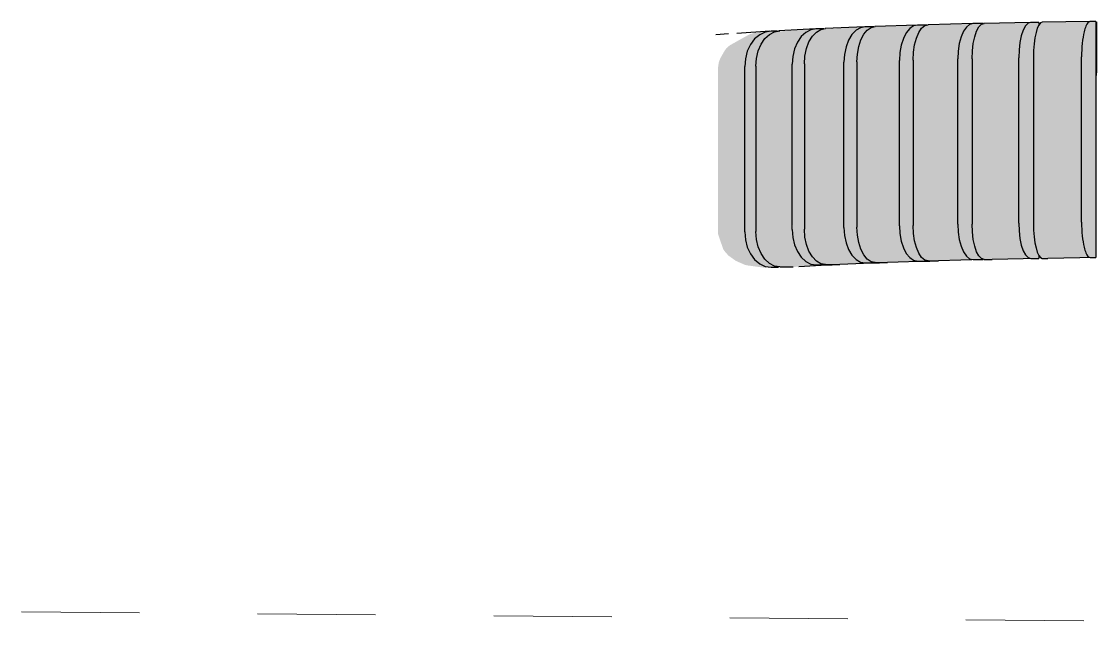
# Model space of a CAD drawing. Header units: metres. Extents: x 0 to 258, y 3 to 25.
# Drawn here: x 180.94 to 181.85, y 22.156 to 22.684 of the extents above; entities that cross this region are included whole.
import ezdxf

# ---------------------------------------------------------------- set-up
doc = ezdxf.new("R2010")
doc.units = ezdxf.units.M
doc.linetypes.add('JacobsDash', pattern=[0.0045, 0.003, -0.0015])
doc.layers.add('A-DETL', color=7, linetype='Continuous', lineweight=13)
doc.layers.add('A-GENM', color=7, linetype='Continuous', lineweight=35)

# ---------------------------------------------------------------- blocks, each defined once
blk = doc.blocks.new('BR08_SEATING_SOUTH 3 - BR08_SEATING_SOUTH 3-5677935-Section 202 ANNOTATION')
at = {"layer": 'A-GENM', "lineweight": 25, "true_color": 0xebe8e4}
for points in [[(-336.41643, 22.65206), (-336.37691, 22.6529), (-336.37591, 22.66592), (-336.3747, 22.67161), (-336.37309, 22.67636), (-336.37117, 22.67993), (-336.36902, 22.68215), (-336.36676, 22.68291), (-336.40627, 22.68207), (-336.40853, 22.68132), (-336.41068, 22.6791), (-336.4126, 22.67552), (-336.41421, 22.67077), (-336.41542, 22.66508), (-336.41626, 22.65649)], [(-336.36676, 22.48291), (-336.35999, 22.48291), (-336.36033, 22.48632), (-336.36095, 22.48765), (-336.36238, 22.49241), (-336.36365, 22.50018), (-336.36441, 22.51303), (-336.3641, 22.66139), (-336.36227, 22.67423), (-336.35999, 22.68291), (-336.36676, 22.68291), (-336.36902, 22.68215), (-336.37117, 22.67993), (-336.37309, 22.67636), (-336.3747, 22.67161), (-336.37591, 22.66592), (-336.37691, 22.6529), (-336.37666, 22.50624), (-336.3747, 22.4942), (-336.37309, 22.48945), (-336.37117, 22.48588), (-336.36902, 22.48366)], [(-336.36441, 22.65302), (-336.32368, 22.65362), (-336.3227, 22.66862), (-336.32154, 22.67484), (-336.32002, 22.67961), (-336.31826, 22.6826), (-336.31637, 22.68363), (-336.3571, 22.68302), (-336.35899, 22.682), (-336.36075, 22.679), (-336.36227, 22.67423), (-336.36343, 22.66802), (-336.3643, 22.65649)], [(-336.31637, 22.48363), (-336.3115, 22.48363), (-336.3115, 22.68363), (-336.31637, 22.68363), (-336.31826, 22.6826), (-336.32002, 22.67961), (-336.32154, 22.67484), (-336.3227, 22.66862), (-336.32368, 22.65362), (-336.32343, 22.50586), (-336.32154, 22.49241), (-336.32002, 22.48765), (-336.31826, 22.48465)], [(-336.58385, 22.47541), (-336.58048, 22.47591), (-336.58048, 22.47591), (-336.58385, 22.47648), (-336.58814, 22.4787), (-336.59311, 22.48393), (-336.59591, 22.48869), (-336.59801, 22.49438), (-336.59924, 22.50073), (-336.59963, 22.5074), (-336.59912, 22.65238), (-336.59691, 22.66038), (-336.59408, 22.66607), (-336.59021, 22.67083), (-336.58814, 22.67275), (-336.58385, 22.67497), (-336.58385, 22.67541), (-336.58951, 22.67497), (-336.59199, 22.67447), (-336.59634, 22.67243), (-336.60058, 22.66885), (-336.60412, 22.6641), (-336.60729, 22.65649), (-336.60844, 22.65206), (-336.609, 22.64538), (-336.60844, 22.49876), (-336.60679, 22.49241), (-336.60412, 22.48672), (-336.60058, 22.48196), (-336.59634, 22.47838), (-336.5916, 22.47616), (-336.58662, 22.47541)], [(-336.59963, 22.6457), (-336.56871, 22.64736), (-336.56762, 22.65649), (-336.56671, 22.66038), (-336.56429, 22.66607), (-336.56092, 22.67097), (-336.55723, 22.67441), (-336.55294, 22.67663), (-336.54842, 22.67738), (-336.58385, 22.67497), (-336.58814, 22.67275), (-336.59199, 22.66917), (-336.5952, 22.66441), (-336.59815, 22.65649), (-336.59912, 22.65238)], [(-336.54842, 22.47738), (-336.5405, 22.47766), (-336.54574, 22.47913), (-336.54971, 22.48211), (-336.5526, 22.48569), (-336.55512, 22.49044), (-336.55725, 22.49723), (-336.55814, 22.50247), (-336.55849, 22.50769), (-336.55804, 22.65432), (-336.55616, 22.66214), (-336.55369, 22.66783), (-336.55032, 22.67258), (-336.54831, 22.67469), (-336.5445, 22.67691), (-336.5445, 22.67738), (-336.55172, 22.67683), (-336.55294, 22.67663), (-336.55723, 22.67441), (-336.56108, 22.67083), (-336.56429, 22.66607), (-336.56671, 22.66038), (-336.56821, 22.65404), (-336.56871, 22.64736), (-336.56821, 22.50073), (-336.56671, 22.49438), (-336.56429, 22.48869), (-336.56092, 22.48379), (-336.55723, 22.48036), (-336.55294, 22.47813)], [(-336.55849, 22.64764), (-336.52491, 22.64912), (-336.52431, 22.65649), (-336.52313, 22.66214), (-336.52099, 22.66783), (-336.51814, 22.67258), (-336.51473, 22.67616), (-336.51092, 22.67838), (-336.50691, 22.67913), (-336.5445, 22.67691), (-336.54831, 22.67469), (-336.55172, 22.67111), (-336.55457, 22.66636), (-336.55671, 22.66066), (-336.55804, 22.65432)], [(-336.50691, 22.47913), (-336.49843, 22.47938), (-336.50265, 22.48065), (-336.50621, 22.48362), (-336.50877, 22.4872), (-336.51098, 22.49195), (-336.5131, 22.50018), (-336.51364, 22.50399), (-336.51395, 22.51066), (-336.51348, 22.65649), (-336.512, 22.66365), (-336.50991, 22.66935), (-336.50706, 22.6741), (-336.50516, 22.6764), (-336.50188, 22.67862), (-336.50188, 22.67913), (-336.50811, 22.67891), (-336.51092, 22.67838), (-336.51473, 22.67616), (-336.51814, 22.67258), (-336.52099, 22.66783), (-336.52313, 22.66214), (-336.52446, 22.65579), (-336.52491, 22.64912), (-336.52446, 22.50247), (-336.52313, 22.49613), (-336.52099, 22.49044), (-336.51814, 22.48569), (-336.51472, 22.48211), (-336.51092, 22.47989)], [(-336.51395, 22.64936), (-336.47803, 22.65063), (-336.47764, 22.65731), (-336.47649, 22.66365), (-336.47464, 22.66935), (-336.47219, 22.6741), (-336.46924, 22.67768), (-336.46596, 22.6799), (-336.4625, 22.68065), (-336.49843, 22.67938), (-336.50188, 22.67862), (-336.50516, 22.6764), (-336.50811, 22.67283), (-336.51057, 22.66807), (-336.51242, 22.66238), (-336.51356, 22.65604)], [(-336.4625, 22.48065), (-336.45354, 22.48085), (-336.45678, 22.48191), (-336.45986, 22.48488), (-336.46204, 22.48846), (-336.46433, 22.49478), (-336.46551, 22.50018), (-336.46617, 22.50524), (-336.46644, 22.51088), (-336.46596, 22.65858), (-336.46449, 22.66634), (-336.46317, 22.67061), (-336.46086, 22.67536), (-336.45783, 22.67894), (-336.45641, 22.6801), (-336.45641, 22.68065), (-336.4625, 22.68065), (-336.46596, 22.6799), (-336.46924, 22.67768), (-336.47219, 22.6741), (-336.47464, 22.66935), (-336.47649, 22.66365), (-336.47769, 22.65649), (-336.47803, 22.65063), (-336.47764, 22.50399), (-336.47649, 22.49764), (-336.47464, 22.49195), (-336.47219, 22.4872), (-336.46924, 22.48362), (-336.46596, 22.4814)], [(-336.46644, 22.65084), (-336.42854, 22.6519), (-336.42821, 22.65858), (-336.42726, 22.66492), (-336.42572, 22.67061), (-336.42368, 22.67536), (-336.42123, 22.67894), (-336.4185, 22.68116), (-336.41563, 22.68191), (-336.45354, 22.68085), (-336.45641, 22.6801), (-336.45914, 22.67788), (-336.46158, 22.6743), (-336.46363, 22.66955), (-336.46516, 22.66386), (-336.46617, 22.65649)], [(-336.41563, 22.48191), (-336.40742, 22.48245), (-336.40934, 22.48366), (-336.41113, 22.48588), (-336.41329, 22.49065), (-336.41439, 22.4942), (-336.41555, 22.50018), (-336.41643, 22.51208), (-336.41607, 22.65958), (-336.41421, 22.67077), (-336.41215, 22.67636), (-336.40987, 22.67993), (-336.40853, 22.68132), (-336.40853, 22.68191), (-336.41563, 22.68191), (-336.4185, 22.68116), (-336.42123, 22.67894), (-336.42368, 22.67536), (-336.42572, 22.67061), (-336.42726, 22.66492), (-336.42831, 22.65649), (-336.42854, 22.6519), (-336.42821, 22.50524), (-336.42726, 22.4989), (-336.42572, 22.49321), (-336.42368, 22.48846), (-336.42123, 22.48488), (-336.4185, 22.48266)], [(-336.59963, 22.50575), (-336.56871, 22.5074), (-336.56871, 22.64736), (-336.59963, 22.6457)], [(-336.55849, 22.50768), (-336.52491, 22.50915), (-336.52491, 22.64912), (-336.55849, 22.64764), (-336.55849, 22.57834)], [(-336.51395, 22.50939), (-336.47803, 22.51066), (-336.47803, 22.65063), (-336.51395, 22.64936), (-336.51395, 22.57834)], [(-336.46644, 22.51086), (-336.42854, 22.51192), (-336.42854, 22.6519), (-336.46644, 22.65084), (-336.46644, 22.57834)], [(-336.41643, 22.51208), (-336.37691, 22.51291), (-336.37691, 22.6529), (-336.41643, 22.65206), (-336.41643, 22.57834)], [(-336.36441, 22.51302), (-336.32368, 22.51363), (-336.32368, 22.65362), (-336.36441, 22.65302), (-336.36441, 22.57834)], [(-336.63172, 22.50395), (-336.609, 22.50544), (-336.609, 22.64538), (-336.63172, 22.64389), (-336.63172, 22.50391)], [(-336.3115, 22.64138), (-336.31115, 22.64138), (-336.3115, 22.64277)], [(-336.49843, 22.47938), (-336.4625, 22.48065), (-336.46596, 22.4814), (-336.46924, 22.48362), (-336.47219, 22.4872), (-336.47464, 22.49195), (-336.47695, 22.50018), (-336.47764, 22.50399), (-336.47803, 22.51066), (-336.51395, 22.50939), (-336.5131, 22.50018), (-336.51241, 22.49637), (-336.51057, 22.49068), (-336.50811, 22.48593), (-336.50516, 22.48235), (-336.50188, 22.48013)], [(-336.45354, 22.48085), (-336.41563, 22.48191), (-336.4185, 22.48266), (-336.42123, 22.48488), (-336.42368, 22.48846), (-336.42572, 22.49321), (-336.42745, 22.50018), (-336.42821, 22.50524), (-336.42854, 22.51192), (-336.46644, 22.51086), (-336.46551, 22.50018), (-336.46516, 22.49784), (-336.46363, 22.49215), (-336.46158, 22.4874), (-336.45914, 22.48382), (-336.45641, 22.4816)], [(-336.40627, 22.48207), (-336.36676, 22.48291), (-336.36902, 22.48366), (-336.37117, 22.48588), (-336.37309, 22.48945), (-336.3747, 22.4942), (-336.37594, 22.50018), (-336.37691, 22.51291), (-336.41643, 22.51208), (-336.41542, 22.49906), (-336.41421, 22.49337), (-336.4126, 22.48862), (-336.41068, 22.48504), (-336.40853, 22.48282)], [(-336.3571, 22.48302), (-336.31637, 22.48363), (-336.31826, 22.48465), (-336.32002, 22.48765), (-336.32154, 22.49241), (-336.32285, 22.50018), (-336.32368, 22.51363), (-336.36441, 22.51302), (-336.36343, 22.49802), (-336.36227, 22.49181), (-336.36075, 22.48704), (-336.35899, 22.48404)], [(-336.57934, 22.47572), (-336.54842, 22.47738), (-336.55294, 22.47813), (-336.55723, 22.48036), (-336.56108, 22.48393), (-336.56429, 22.48869), (-336.56671, 22.49438), (-336.56821, 22.50073), (-336.56871, 22.5074), (-336.59963, 22.50575), (-336.59912, 22.49907), (-336.59762, 22.49272), (-336.5952, 22.48703), (-336.59199, 22.48228), (-336.58814, 22.4787), (-336.58385, 22.47648)], [(-336.5405, 22.47766), (-336.50691, 22.47913), (-336.51092, 22.47989), (-336.51472, 22.48211), (-336.51814, 22.48569), (-336.52099, 22.49044), (-336.52313, 22.49613), (-336.52446, 22.50247), (-336.52491, 22.50915), (-336.55849, 22.50768), (-336.55787, 22.50018), (-336.55671, 22.49466), (-336.55457, 22.48897), (-336.55172, 22.48421), (-336.54831, 22.48064), (-336.5445, 22.47841)], [(-336.3571, 22.48302), (-336.32743, 22.48339), (-336.32743, 22.48346)], [(-336.56804, 22.47572), (-336.54748, 22.47671), (-336.5349, 22.47738), (-336.54842, 22.47738), (-336.57934, 22.47572)], [(-336.5405, 22.47766), (-336.5285, 22.47766), (-336.50691, 22.47913)], [(-336.49843, 22.47938), (-336.48309, 22.47955), (-336.48309, 22.47992)], [(-336.45354, 22.48085), (-336.44493, 22.48085), (-336.41563, 22.48191)], [(-336.40627, 22.48207), (-336.3995, 22.48207), (-336.40526, 22.48209)]]:
    blk.add_hatch(color=254, dxfattribs=at).paths.add_polyline_path(points)
h = blk.add_hatch(color=254, dxfattribs=at)
h.paths.add_polyline_path([(-336.5916, 22.67465), (-336.59255, 22.67497), (-336.59798, 22.67435)])
edge = h.paths.add_edge_path()
edge.add_line((-336.63172, 22.64389), (-336.609, 22.64538))
edge.add_line((-336.609, 22.64538), (-336.60844, 22.65206))
edge.add_line((-336.60844, 22.65206), (-336.60679, 22.6584))
edge.add_line((-336.60679, 22.6584), (-336.60412, 22.6641))
edge.add_line((-336.60412, 22.6641), (-336.60058, 22.66885))
edge.add_line((-336.60058, 22.66885), (-336.59634, 22.67243))
edge.add_line((-336.59634, 22.67243), (-336.59199, 22.67463))
edge.add_line((-336.59199, 22.67463), (-336.60046, 22.67407))
edge.add_line((-336.60046, 22.67407), (-336.60491, 22.67278))
edge.add_line((-336.60491, 22.67278), (-336.62166, 22.66345))
edge.add_line((-336.62166, 22.66345), (-336.6244, 22.6611))
edge.add_line((-336.6244, 22.6611), (-336.62613, 22.6587))
edge.add_line((-336.62613, 22.6587), (-336.62962, 22.65252))
edge.add_line((-336.62962, 22.65252), (-336.63091, 22.64926))
edge.add_line((-336.63091, 22.64926), (-336.63131, 22.64658))
h = blk.add_hatch(color=254, dxfattribs=at)
edge = h.paths.add_edge_path()
edge.add_line((-336.59334, 22.47519), (-336.58662, 22.47541))
edge.add_line((-336.58662, 22.47541), (-336.5916, 22.47616))
edge.add_line((-336.5916, 22.47616), (-336.59634, 22.47838))
edge.add_line((-336.59634, 22.47838), (-336.60058, 22.48196))
edge.add_line((-336.60058, 22.48196), (-336.60412, 22.48672))
edge.add_line((-336.60412, 22.48672), (-336.60679, 22.49241))
edge.add_line((-336.60679, 22.49241), (-336.60856, 22.50018))
edge.add_line((-336.60856, 22.50018), (-336.609, 22.50544))
edge.add_line((-336.609, 22.50544), (-336.63172, 22.50395))
edge.add_line((-336.63172, 22.50395), (-336.63172, 22.50395))
edge.add_line((-336.63172, 22.50395), (-336.62732, 22.4911))
edge.add_line((-336.62732, 22.4911), (-336.62644, 22.48954))
edge.add_line((-336.62644, 22.48954), (-336.62295, 22.48549))
edge.add_line((-336.62295, 22.48549), (-336.61659, 22.48092))
edge.add_line((-336.61659, 22.48092), (-336.60896, 22.47756))
edge.add_line((-336.60896, 22.47756), (-336.60672, 22.47704))
at = {"layer": 'A-GENM', "color": 254, "lineweight": 25, "true_color": 0xd4d4d4}
for p, q in [((-336.36683, 22.6829), (-336.40635, 22.68207)), ((-336.35999, 22.68291), (-336.36676, 22.68291)), ((-336.35999, 22.68291), (-336.35999, 22.6803)), ((-336.31682, 22.68362), (-336.35713, 22.68302)), ((-336.3115, 22.68363), (-336.31637, 22.68363)), ((-336.3115, 22.68363), (-336.3115, 22.48363)), ((-336.31115, 22.68345), (-336.31115, 22.64138)), ((-336.58771, 22.67537), (-336.61565, 22.67354)), ((-336.58662, 22.67541), (-336.5916, 22.67465)), ((-336.58123, 22.67541), (-336.58662, 22.67541)), ((-336.54916, 22.67736), (-336.58007, 22.6757)), ((-336.54842, 22.67738), (-336.55294, 22.67663)), ((-336.54199, 22.67738), (-336.54842, 22.67738)), ((-336.50739, 22.67912), (-336.54097, 22.67765)), ((-336.50691, 22.67913), (-336.51092, 22.67838)), ((-336.49954, 22.67913), (-336.50691, 22.67913)), ((-336.46279, 22.68064), (-336.49871, 22.67937)), ((-336.47219, 22.6741), (-336.47464, 22.66935)), ((-336.4625, 22.68065), (-336.46596, 22.6799)), ((-336.45431, 22.68065), (-336.4625, 22.68065)), ((-336.41579, 22.68191), (-336.45369, 22.68085)), ((-336.42368, 22.67536), (-336.42572, 22.67061)), ((-336.42123, 22.67894), (-336.42368, 22.67536)), ((-336.4185, 22.68116), (-336.42123, 22.67894)), ((-336.41563, 22.68191), (-336.4185, 22.68116)), ((-336.40703, 22.68191), (-336.41563, 22.68191)), ((-336.37309, 22.67636), (-336.3747, 22.67161)), ((-336.37117, 22.67993), (-336.37309, 22.67636)), ((-336.6227, 22.67317), (-336.63333, 22.67232)), ((-336.60058, 22.66885), (-336.60412, 22.6641)), ((-336.51814, 22.67258), (-336.52099, 22.66783)), ((-336.52446, 22.65579), (-336.52491, 22.64912)), ((-336.47764, 22.65731), (-336.47803, 22.65063)), ((-336.42821, 22.65858), (-336.42854, 22.6519)), ((-336.37666, 22.65958), (-336.37691, 22.6529)), ((-336.60844, 22.65206), (-336.609, 22.64538)), ((-336.56821, 22.65404), (-336.56871, 22.64736)), ((-336.56871, 22.5074), (-336.56871, 22.64736)), ((-336.55849, 22.64764), (-336.55849, 22.50768)), ((-336.52491, 22.50915), (-336.52491, 22.64912)), ((-336.51395, 22.64936), (-336.51395, 22.50939)), ((-336.47803, 22.51066), (-336.47803, 22.65063)), ((-336.46644, 22.65084), (-336.46644, 22.51086)), ((-336.42854, 22.51192), (-336.42854, 22.6519)), ((-336.41643, 22.65206), (-336.41643, 22.51208)), ((-336.37691, 22.51291), (-336.37691, 22.6529)), ((-336.36441, 22.65302), (-336.36441, 22.51302)), ((-336.32368, 22.51363), (-336.32368, 22.65362)), ((-336.609, 22.50544), (-336.609, 22.64538)), ((-336.59963, 22.6457), (-336.59963, 22.50575)), ((-336.31115, 22.64138), (-336.3115, 22.63654)), ((-336.47803, 22.51066), (-336.47764, 22.50399)), ((-336.42854, 22.51192), (-336.42821, 22.50524)), ((-336.37691, 22.51291), (-336.37666, 22.50624)), ((-336.609, 22.50544), (-336.60844, 22.49876)), ((-336.52491, 22.50915), (-336.52446, 22.50247)), ((-336.60844, 22.49876), (-336.60679, 22.49241)), ((-336.47464, 22.49195), (-336.47219, 22.4872)), ((-336.42572, 22.49321), (-336.42368, 22.48846)), ((-336.3747, 22.4942), (-336.37309, 22.48945)), ((-336.52099, 22.49044), (-336.51814, 22.48569)), ((-336.4185, 22.48266), (-336.41563, 22.48191)), ((-336.35999, 22.48291), (-336.3995, 22.48207)), ((-336.37309, 22.48945), (-336.37117, 22.48588)), ((-336.36676, 22.48291), (-336.35999, 22.48291)), ((-336.35999, 22.48574), (-336.35999, 22.48291)), ((-336.3571, 22.48302), (-336.35223, 22.48302)), ((-336.3115, 22.48363), (-336.35223, 22.48302)), ((-336.31637, 22.48363), (-336.3115, 22.48363)), ((-336.60058, 22.48196), (-336.59634, 22.47838)), ((-336.59634, 22.47838), (-336.5916, 22.47616)), ((-336.5916, 22.47616), (-336.58662, 22.47541)), ((-336.58662, 22.47541), (-336.58048, 22.47541)), ((-336.57934, 22.47572), (-336.56804, 22.47572)), ((-336.5349, 22.47738), (-336.56316, 22.47586)), ((-336.55294, 22.47813), (-336.54842, 22.47738)), ((-336.54842, 22.47738), (-336.5349, 22.47738)), ((-336.5405, 22.47766), (-336.5285, 22.47766)), ((-336.49492, 22.47913), (-336.5285, 22.47766)), ((-336.51092, 22.47989), (-336.50691, 22.47913)), ((-336.50691, 22.47913), (-336.49492, 22.47913)), ((-336.49843, 22.47938), (-336.48807, 22.47938)), ((-336.45215, 22.48065), (-336.48807, 22.47938)), ((-336.46596, 22.4814), (-336.4625, 22.48065)), ((-336.4625, 22.48065), (-336.45215, 22.48065)), ((-336.45354, 22.48085), (-336.44493, 22.48085)), ((-336.40703, 22.48191), (-336.44493, 22.48085)), ((-336.41563, 22.48191), (-336.40703, 22.48191)), ((-336.40627, 22.48207), (-336.3995, 22.48207))]:
    blk.add_line(p, q, dxfattribs=at)
at = {"layer": 'A-GENM', "color": 254, "lineweight": 25, "true_color": 0xd4d4d4, "flags": 128}
for points in [[(-336.36676, 22.68291), (-336.36902, 22.68215), (-336.37117, 22.67993)], [(-336.5916, 22.67465), (-336.59634, 22.67243), (-336.60058, 22.66885)], [(-336.59963, 22.6457), (-336.59912, 22.65238), (-336.59762, 22.65872), (-336.5952, 22.66441), (-336.59199, 22.66917), (-336.58814, 22.67275), (-336.58385, 22.67497), (-336.57934, 22.67572)], [(-336.55294, 22.67663), (-336.55723, 22.67441), (-336.56108, 22.67083), (-336.56429, 22.66607)], [(-336.55849, 22.64764), (-336.55804, 22.65432), (-336.55671, 22.66066), (-336.55457, 22.66636), (-336.55172, 22.67111), (-336.54831, 22.67469), (-336.5445, 22.67691), (-336.5405, 22.67766)], [(-336.51092, 22.67838), (-336.51473, 22.67616), (-336.51814, 22.67258)], [(-336.51395, 22.64936), (-336.51356, 22.65604), (-336.51242, 22.66238), (-336.51057, 22.66807), (-336.50811, 22.67283), (-336.50516, 22.6764), (-336.50188, 22.67862), (-336.49843, 22.67938)], [(-336.46596, 22.6799), (-336.46924, 22.67768), (-336.47219, 22.6741)], [(-336.46644, 22.65084), (-336.46612, 22.65752), (-336.46516, 22.66386), (-336.46363, 22.66955), (-336.46158, 22.6743), (-336.45914, 22.67788), (-336.45641, 22.6801), (-336.45354, 22.68085)], [(-336.41643, 22.65206), (-336.41617, 22.65874), (-336.41542, 22.66508), (-336.41421, 22.67077), (-336.4126, 22.67552), (-336.41068, 22.6791), (-336.40853, 22.68132), (-336.40627, 22.68207)], [(-336.56429, 22.66607), (-336.56671, 22.66038), (-336.56821, 22.65404)], [(-336.52099, 22.66783), (-336.52313, 22.66214), (-336.52446, 22.65579)], [(-336.47464, 22.66935), (-336.47649, 22.66365), (-336.47764, 22.65731)], [(-336.42572, 22.67061), (-336.42726, 22.66492), (-336.42821, 22.65858)], [(-336.3747, 22.67161), (-336.37591, 22.66592), (-336.37666, 22.65958)], [(-336.60412, 22.6641), (-336.60679, 22.6584), (-336.60844, 22.65206)], [(-336.45354, 22.48085), (-336.45641, 22.4816), (-336.45914, 22.48382), (-336.46158, 22.4874), (-336.46363, 22.49215), (-336.46516, 22.49784), (-336.46612, 22.50418), (-336.46644, 22.51086)], [(-336.40627, 22.48207), (-336.40853, 22.48282), (-336.41068, 22.48504), (-336.4126, 22.48862), (-336.41421, 22.49337), (-336.41542, 22.49906), (-336.41617, 22.5054), (-336.41643, 22.51208)], [(-336.57934, 22.47572), (-336.58385, 22.47648), (-336.58814, 22.4787), (-336.59199, 22.48228), (-336.5952, 22.48703), (-336.59762, 22.49272), (-336.59912, 22.49907), (-336.59963, 22.50575)], [(-336.56871, 22.5074), (-336.56821, 22.50073), (-336.56671, 22.49438), (-336.56429, 22.48869)], [(-336.5405, 22.47766), (-336.5445, 22.47841), (-336.54831, 22.48064), (-336.55172, 22.48421), (-336.55457, 22.48897), (-336.55671, 22.49466), (-336.55804, 22.501), (-336.55849, 22.50768)], [(-336.52446, 22.50247), (-336.52313, 22.49613), (-336.52099, 22.49044)], [(-336.49843, 22.47938), (-336.50188, 22.48013), (-336.50516, 22.48235), (-336.50811, 22.48593), (-336.51057, 22.49068), (-336.51241, 22.49637), (-336.51356, 22.50271), (-336.51395, 22.50939)], [(-336.47764, 22.50399), (-336.47649, 22.49764), (-336.47464, 22.49195)], [(-336.42821, 22.50524), (-336.42726, 22.4989), (-336.42572, 22.49321)], [(-336.37666, 22.50624), (-336.37591, 22.49989), (-336.3747, 22.4942)], [(-336.60679, 22.49241), (-336.60412, 22.48672), (-336.60058, 22.48196)], [(-336.56429, 22.48869), (-336.56108, 22.48393), (-336.55723, 22.48036), (-336.55294, 22.47813)], [(-336.51814, 22.48569), (-336.51472, 22.48211), (-336.51092, 22.47989)], [(-336.47219, 22.4872), (-336.46924, 22.48362), (-336.46596, 22.4814)], [(-336.42368, 22.48846), (-336.42123, 22.48488), (-336.4185, 22.48266)], [(-336.37117, 22.48588), (-336.36902, 22.48366), (-336.36676, 22.48291)]]:
    blk.add_lwpolyline(points, dxfattribs=at)
at = {"layer": 'A-GENM', "color": 254, "lineweight": 25, "true_color": 0xd4d4d4}
for centre, start_param, end_param in [((-336.3571, 22.65302), 0.00006, 1.570856), ((-336.31637, 22.65362), 0.00006, 0.52365), ((-336.31637, 22.65362), 0.785458, 1.570856), ((-336.31637, 22.65362), 0.523659, 0.785458), ((-336.3571, 22.51302), 1.570736, 3.141532), ((-336.31637, 22.51363), 1.570736, 2.356134), ((-336.31637, 22.51363), 2.356134, 2.617934), ((-336.31637, 22.51363), 2.617943, 3.141532)]:
    blk.add_ellipse(centre, major_axis=(0, 0.03), ratio=0.243514, start_param=start_param, end_param=end_param, dxfattribs=at)
blk = doc.blocks.new('T2DPAA-T2D-C3S-DU-M3D-100304_rvt-34-Section 202 ANNOTATION')
at = {"layer": 'A-GENM', "color": 254, "lineweight": 25, "true_color": 0xd4d4d4}
blk.add_blockref('BR08_SEATING_SOUTH 3 - BR08_SEATING_SOUTH 3-5677935-Section 202 ANNOTATION', (0, 0), dxfattribs=at)

msp = doc.modelspace()

# ---------------------------------------------------------------- linework, layer by layer
at = {"layer": 'A-DETL', "color": 8, "linetype": 'JacobsDash', "lineweight": 9, "true_color": 0x808080}
msp.add_line((180.93961, 22.18362), (184.2395, 22.15593), dxfattribs=at)

# ---------------------------------------------------------------- block references
at = {"lineweight": 5}
msp.add_blockref('T2DPAA-T2D-C3S-DU-M3D-100304_rvt-34-Section 202 ANNOTATION', (518.16122, 0), dxfattribs=at)

doc.saveas('drawing.dxf')
